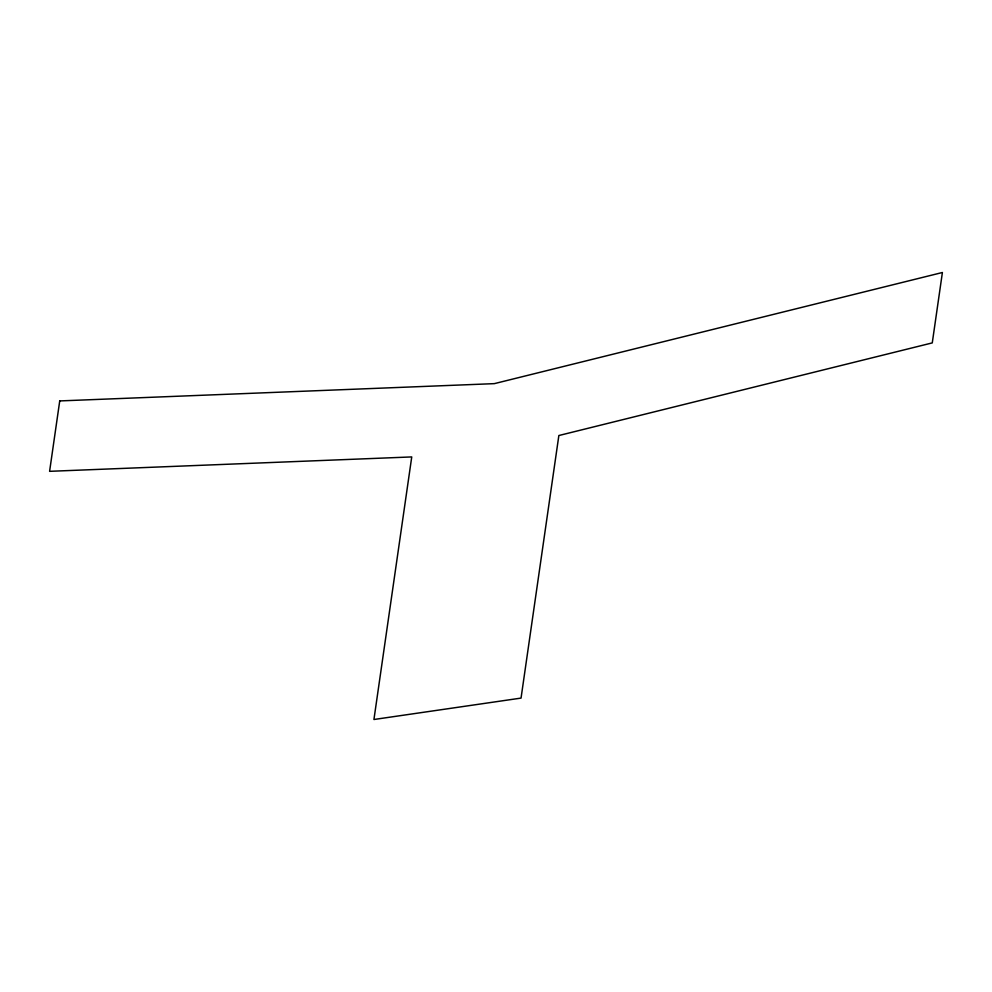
<?xml version="1.0" encoding="UTF-8"?>
<svg xmlns="http://www.w3.org/2000/svg" width="992" height="992" viewBox="0 0 992 992"><rect width="100%" height="100%" fill="white"/><g stroke="black" fill="none" stroke-linecap="round" stroke-linejoin="round"><path stroke-width="1.49" d="M59.731 400.929L49.6 471.324L411.742 456.928L373.934 719.498L521.048 698.095L558.856 435.525L932.269 342.897L942.4 272.502L494.314 383.644L59.731 400.929"/></g></svg>
